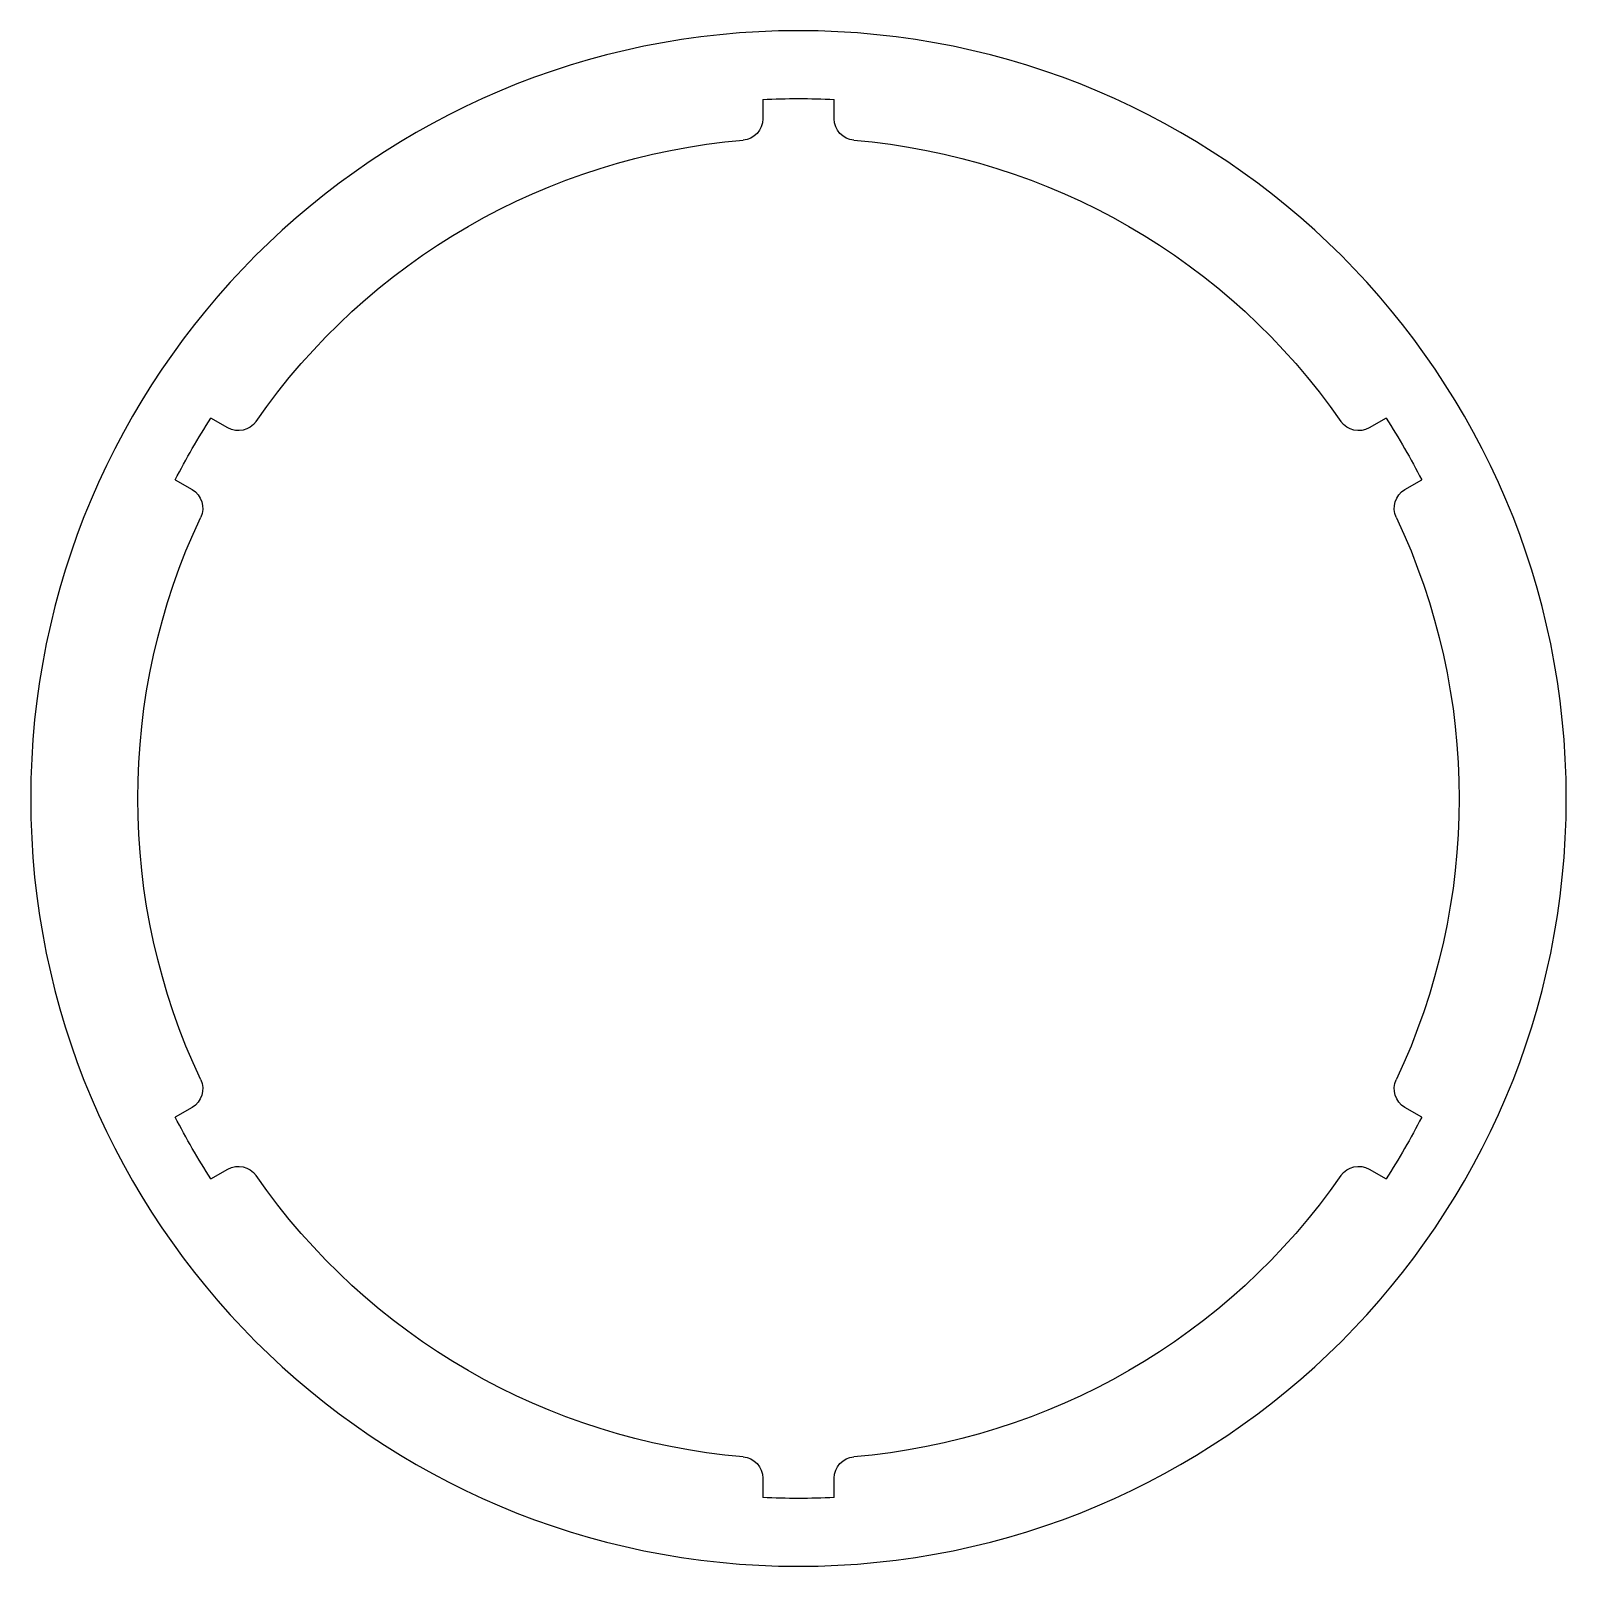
# Model space of a CAD drawing. Extents: x 2630.6 to 2652.1, y 1264.2 to 1285.7.
import ezdxf

# ---------------------------------------------------------------- set-up
doc = ezdxf.new("R2010")
doc.units = 0
doc.layers.get('0').update_dxf_attribs({"linetype": 'CONTINUOUS'})

msp = doc.modelspace()

# ---------------------------------------------------------------- linework, layer by layer
at = {"color": 0, "extrusion": (-2e-16, -2e-16, -1)}
for p, q in [((2640.827, 1284.731), (2640.827, 1284.46)), ((2641.827, 1284.46), (2641.827, 1284.731)), ((2633.336, 1280.135), (2633.101, 1280.271)), ((2649.553, 1280.271), (2649.319, 1280.135)), ((2632.601, 1279.405), (2632.836, 1279.269)), ((2649.819, 1279.269), (2650.053, 1279.405)), ((2632.836, 1270.619), (2632.601, 1270.483)), ((2650.053, 1270.483), (2649.819, 1270.619)), ((2633.101, 1269.617), (2633.336, 1269.753)), ((2649.319, 1269.753), (2649.553, 1269.617)), ((2640.827, 1265.428), (2640.827, 1265.157)), ((2641.827, 1265.157), (2641.827, 1265.428))]:
    msp.add_line(p, q, dxfattribs=at)
msp.add_circle((-2641.327, 1274.944), 10.75, dxfattribs=at)
at = {"color": 0, "extrusion": (0, 0, -1)}
for centre, radius, start, end in [((-2641.327, 1274.944), 9.8, 87.0755, 92.9245), ((-2640.527, 1284.46), 0.3, 180, 265.1947), ((-2642.127, 1284.46), 0.3, 274.8053, 0), ((-2641.327, 1274.944), 9.25, 34.8053, 85.1947), ((-2641.327, 1274.944), 9.25, 94.8053, 145.1947), ((-2641.327, 1274.944), 9.8, 27.0755, 32.9245), ((-2633.486, 1280.395), 0.3, 214.8053, 300), ((-2649.169, 1280.395), 0.3, 240, 325.1947), ((-2641.327, 1274.944), 9.8, 147.0755, 152.9245), ((-2632.686, 1279.009), 0.3, 120, 205.1947), ((-2649.969, 1279.009), 0.3, 334.8053, 60), ((-2641.327, 1274.944), 9.25, 334.8053, 25.1947), ((-2641.327, 1274.944), 9.25, 154.8053, 205.1947), ((-2632.686, 1270.879), 0.3, 154.8053, 240), ((-2649.969, 1270.879), 0.3, 300, 25.1947), ((-2641.327, 1274.944), 9.8, 327.0755, 332.9245), ((-2641.327, 1274.944), 9.8, 207.0755, 212.9245), ((-2633.486, 1269.493), 0.3, 60, 145.1947), ((-2649.169, 1269.493), 0.3, 34.8053, 120), ((-2641.327, 1274.944), 9.25, 274.8053, 325.1947), ((-2641.327, 1274.944), 9.25, 214.8053, 265.1947), ((-2640.527, 1265.428), 0.3, 94.8053, 180), ((-2642.127, 1265.428), 0.3, 0, 85.1947), ((-2641.327, 1274.944), 9.8, 267.0755, 272.9245)]:
    msp.add_arc(centre, radius, start, end, dxfattribs=at)

doc.saveas('drawing.dxf')
